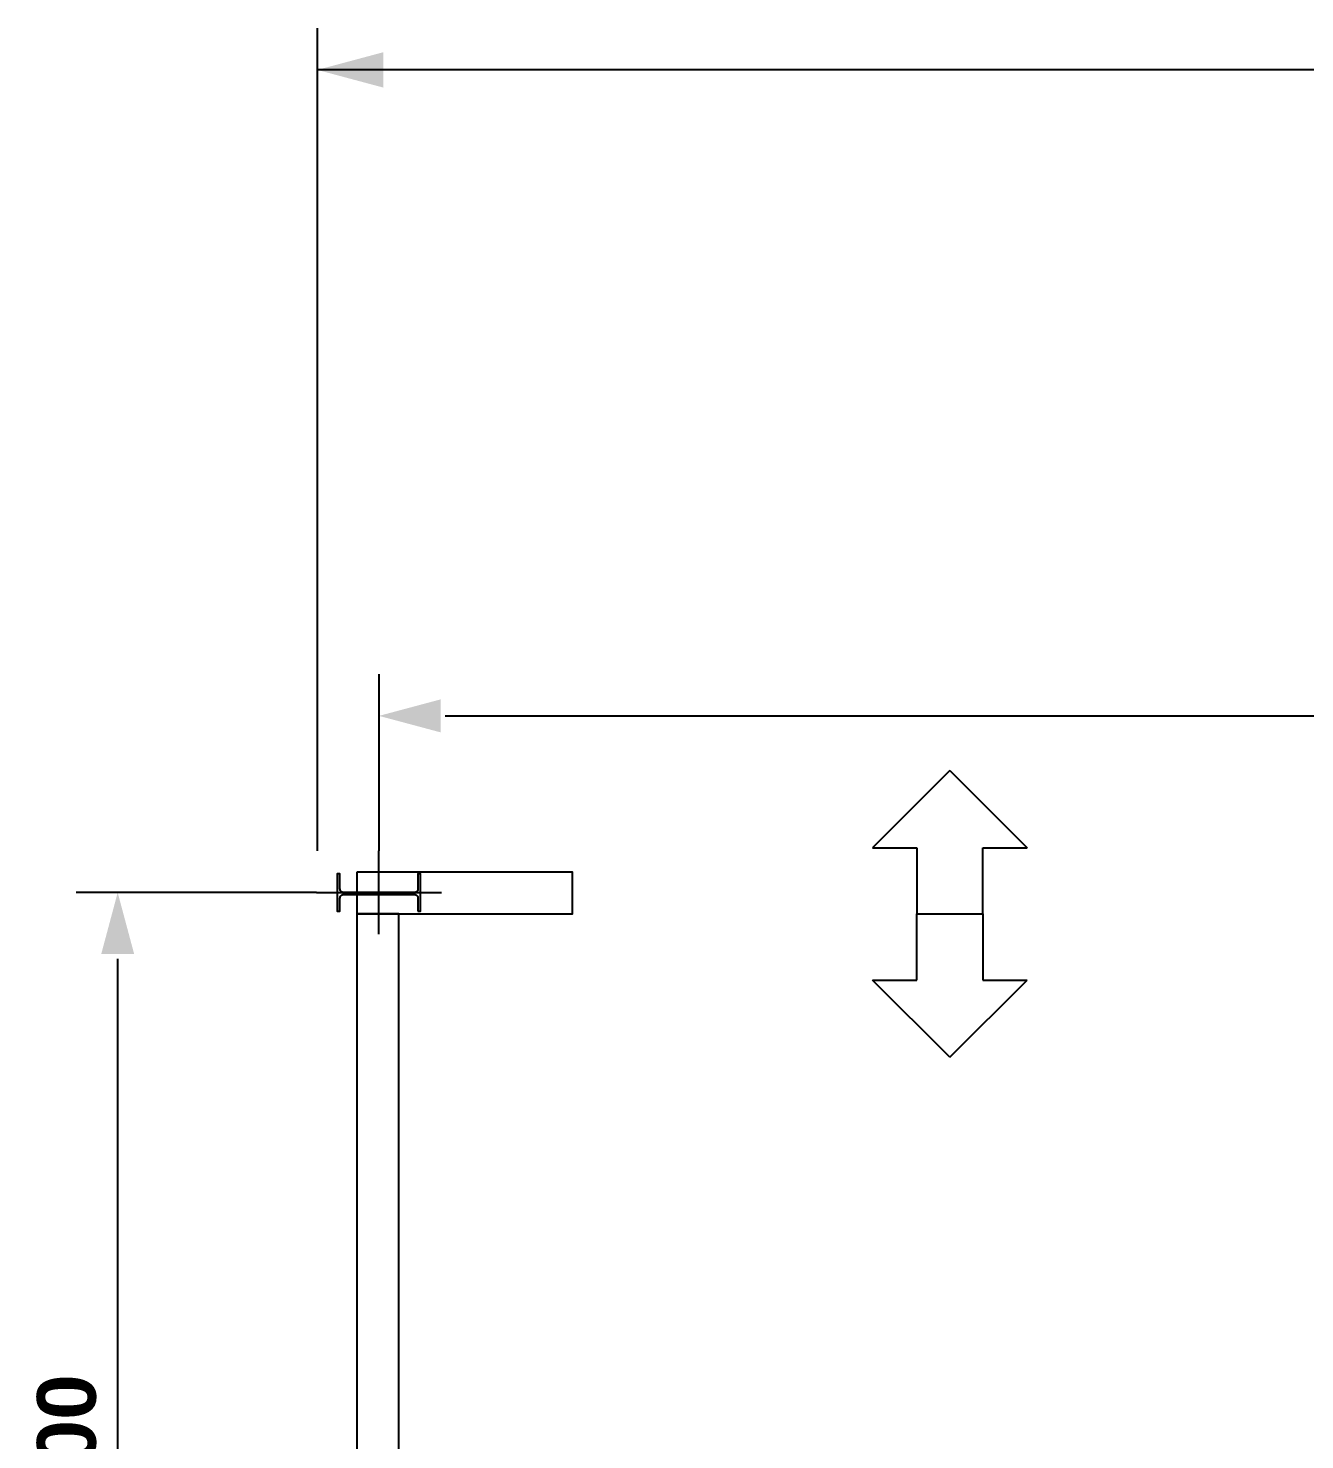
# Model space of a CAD drawing. Extents: x -115306 to 97263, y 46189 to 262006.
# Drawn here: x -37268 to -31142, y 118566 to 125340 of the extents above; entities that cross this region are included whole.
import ezdxf

# ---------------------------------------------------------------- set-up
doc = ezdxf.new("R2010")
doc.units = 0
doc.header["$LTSCALE"] = 508
doc.header["$PDMODE"] = 1
doc.header["$PDSIZE"] = -2
doc.layers.get('0').update_dxf_attribs({"linetype": 'CONTINUOUS'})
doc.layers.get('DEFPOINTS').update_dxf_attribs({"linetype": 'CONTINUOUS'})
doc.layers.add('INSTALACION_NUEVA', color=7, linetype='CONTINUOUS')
doc.styles.add('ARIAL-B', font='arialbd.ttf')
doc.dimstyles.new('ISO', dxfattribs={"dimtxt": 282.222222, "dimasz": 317.5, "dimexe": 200, "dimexo": 0, "dimgap": 1, "dimtad": 1, "dimdec": 1, "dimzin": 15, "dimdsep": 46, "dimtxsty": 'ARIAL-B', "dimblk": 'VW_FILLEDARROW', "dimcen": 0, "dimadec": 0, "dimazin": 0, "dimtfac": 1, "dimtdec": 1, "dimtix": 1, "dimtmove": 0, "dimatfit": 0, "dimldrblk": 'VW_FILLEDARROW', "dimfxl": 1, "dimtolj": 1, "dimtzin": 15, "dimarcsym": 0})

# ---------------------------------------------------------------- blocks, each defined once
blk = doc.blocks.new('VW_FILLEDARROW')
at = {"color": 0}
blk.add_solid([(0, 0), (-0.93, -0.249), (-0.93, 0.249)], dxfattribs=at)
blk = doc.blocks.new('*D3633')
at = {"layer": 'DEFPOINTS', "color": 0, "linetype": 'Continuous'}
for p in [(-14584.3, 122040.2), (-35584.3, 121392.4), (-14584.3, 121392.4)]:
    blk.add_point(p, dxfattribs=at)
at = {"layer": 'INSTALACION_NUEVA', "color": 0, "linetype": 'Continuous', "lineweight": -2}
for p, q in [((-35584.3, 121392.4), (-35584.3, 122240.2)), ((-14584.3, 121392.4), (-14584.3, 122240.2)), ((-35266.8, 122040.2), (-14901.8, 122040.2))]:
    blk.add_line(p, q, dxfattribs=at)
at = {"layer": 'INSTALACION_NUEVA', "color": 0, "linetype": 'Continuous', "lineweight": -2, "xscale": 317.5, "yscale": 317.5, "zscale": 317.5, "rotation": 180}
blk.add_blockref('VW_FILLEDARROW', (-35584.3, 122040.2), dxfattribs=at)
at = {"layer": 'INSTALACION_NUEVA', "color": 0, "linetype": 'Continuous', "lineweight": -2, "xscale": 317.5, "yscale": 317.5, "zscale": 317.5}
blk.add_blockref('VW_FILLEDARROW', (-14584.3, 122040.2), dxfattribs=at)
at = {"layer": 'INSTALACION_NUEVA', "color": 0, "linetype": 'Continuous', "insert": (-25084.3, 122185.3), "char_height": 282.22, "attachment_point": 5, "style": 'ARIAL-B'}
blk.add_mtext('\\A1;21000', dxfattribs=at)
blk = doc.blocks.new('*U3341')
at = {"layer": 'INSTALACION_NUEVA', "color": 4, "linetype": 'Continuous'}
for p, q in [((-22213.6, 33626.5), (-22584.6, 33255.5)), ((-22213.6, 33626.5), (-21843.6, 33255.5)), ((-22584.6, 33255.5), (-22372.6, 33255.5)), ((-22372.6, 33255.5), (-22372.6, 32938.5)), ((-22055.6, 32938.5), (-22055.6, 33255.5)), ((-22055.6, 33255.5), (-21843.6, 33255.5)), ((-22372.6, 32938.5), (-22055.6, 32938.5))]:
    blk.add_line(p, q, dxfattribs=at)
blk = doc.blocks.new('*U3342')
at = {"layer": 'INSTALACION_NUEVA', "color": 4, "linetype": 'Continuous'}
for p, q in [((-22372.6, 32938.5), (-22055.6, 32938.5)), ((-22372.6, 32621.5), (-22372.6, 32938.5)), ((-22055.6, 32938.5), (-22055.6, 32621.5)), ((-22213.6, 32250.5), (-22584.6, 32621.5)), ((-22584.6, 32621.5), (-22372.6, 32621.5)), ((-22213.6, 32250.5), (-21843.6, 32621.5)), ((-22055.6, 32621.5), (-21843.6, 32621.5))]:
    blk.add_line(p, q, dxfattribs=at)
blk = doc.blocks.new('*U3343')
at = {"layer": 'INSTALACION_NUEVA', "color": 4}
for name in ['*U3341', '*U3342']:
    blk.add_blockref(name, (0, 0), dxfattribs=at)
blk = doc.blocks.new('*D3635')
at = {"layer": 'DEFPOINTS', "color": 0, "linetype": 'Continuous'}
for p in [(-36838.3, 121192.4), (-35884.3, 121192.4), (-35884.3, 115692.4)]:
    blk.add_point(p, dxfattribs=at)
at = {"layer": 'INSTALACION_NUEVA', "color": 0, "linetype": 'Continuous', "lineweight": -2}
for p, q in [((-35884.3, 121192.4), (-37038.3, 121192.4)), ((-36838.3, 116009.9), (-36838.3, 120874.9)), ((-35884.3, 115692.4), (-37038.3, 115692.4))]:
    blk.add_line(p, q, dxfattribs=at)
at = {"layer": 'INSTALACION_NUEVA', "color": 0, "linetype": 'Continuous', "lineweight": -2, "xscale": 317.5, "yscale": 317.5, "zscale": 317.5}
for p, rotation in [((-36838.3, 121192.4), 90), ((-36838.3, 115692.4), 270)]:
    blk.add_blockref('VW_FILLEDARROW', p, dxfattribs=dict(at, rotation=rotation))
at = {"layer": 'INSTALACION_NUEVA', "color": 0, "linetype": 'Continuous', "insert": (-37082.4, 118442.4), "char_height": 282.22, "attachment_point": 5, "rotation": 90, "style": 'ARIAL-B'}
blk.add_mtext('\\A1;5500', dxfattribs=at)
blk = doc.blocks.new('*U3335')
at = {"layer": 'INSTALACION_NUEVA', "color": 4, "linetype": 'Continuous'}
for p, q in [((-24953.4, 32841.3), (-24953.4, 33241.3)), ((-25253.4, 33041.3), (-24653.4, 33041.3))]:
    blk.add_line(p, q, dxfattribs=at)
blk = doc.blocks.new('*U3336')
at = {"layer": 'INSTALACION_NUEVA', "color": 1, "linetype": 'Continuous'}
blk.add_lwpolyline([(-24766.2, 32951.3), (-24753.4, 32951.3), (-24753.4, 33032.1), (-24753.4, 33041.3), (-24753.4, 33131.3), (-24766.2, 33131.3), (-24766.2, 33060.2), (-24766.5, 33056.5), (-24767.5, 33053), (-24769, 33049.7), (-24771.1, 33046.8), (-24773.7, 33044.5), (-24776.6, 33042.7), (-24779.7, 33041.7), (-24783, 33041.3), (-24953.4, 33041.3), (-25123.8, 33041.3), (-25127.1, 33041.7), (-25130.2, 33042.7), (-25133.1, 33044.5), (-25135.7, 33046.8), (-25137.8, 33049.7), (-25139.3, 33053), (-25140.3, 33056.5), (-25140.6, 33060.2), (-25140.6, 33131.3), (-25153.4, 33131.3), (-25153.4, 33041.3), (-25153.4, 33032.1), (-25153.4, 32951.3), (-25140.6, 32951.3), (-25140.6, 33013.2), (-25140.3, 33016.9), (-25139.3, 33020.5), (-25137.8, 33023.7), (-25135.7, 33026.6), (-25133.1, 33028.9), (-25130.2, 33030.7), (-25127.1, 33031.8), (-25123.8, 33032.1), (-24953.4, 33032.1), (-24783, 33032.1), (-24779.7, 33031.8), (-24776.6, 33030.7), (-24773.7, 33028.9), (-24771.1, 33026.6), (-24769, 33023.7), (-24767.5, 33020.5), (-24766.5, 33016.9), (-24766.2, 33013.2), (-24766.2, 32951.3)], close=True, dxfattribs=at)
at = {"layer": 'INSTALACION_NUEVA', "color": 4}
blk.add_blockref('*U3335', (0, 0), dxfattribs=at)

msp = doc.modelspace()

# ---------------------------------------------------------------- linework, layer by layer
at = {"layer": 'INSTALACION_NUEVA', "color": 4, "linetype": 'Continuous'}
for p, q in [((-35880.24, 121392.42), (-35880.24, 125340.22)), ((42539.76, 125140.22), (-35880.24, 125140.22))]:
    msp.add_line(p, q, dxfattribs=at)
at = {"layer": 'INSTALACION_NUEVA', "color": 1, "linetype": 'Continuous'}
for p, q in [((-35691.32, 121089.67), (-35691.32, 88651.64)), ((-35489.19, 121089.67), (-35691.32, 121089.67)), ((-35489.19, 88428.55), (-35489.19, 121089.67))]:
    msp.add_line(p, q, dxfattribs=at)
msp.add_lwpolyline([(-35691.32, 121290.67), (-35691.32, 121089.67), (-34656.12, 121089.67), (-34656.12, 121290.67)], close=True, dxfattribs=at)
at = {"layer": 'INSTALACION_NUEVA', "color": 4}
msp.add_solid([(-35880.24, 125140.22), (-35562.74, 125225.29), (-35562.74, 125055.15)], dxfattribs=at)

# ---------------------------------------------------------------- block references
for name in ['*U3343', '*U3336']:
    msp.add_blockref(name, (-10630.95, 88151.12), dxfattribs=at)

# ---------------------------------------------------------------- dimensions: what is measured, and where the dimension line sits
at = {"layer": 'INSTALACION_NUEVA', "color": 4, "linetype": 'Continuous'}
dim = msp.add_linear_dim(base=(-14584.34, 122040.22), p1=(-35584.34, 121392.43), p2=(-14584.34, 121392.43), dimstyle='ISO', override={"dimgap": 1, "dimpost": '<>', "dimtxsty": 'ARIAL-B'}, dxfattribs=at)
dim.commit()
dim.dimension.update_dxf_attribs({"geometry": '*D3633', "text_midpoint": (-25084.34, 122185.32)})
dim = msp.add_linear_dim(base=(-36838.34, 121192.43), p1=(-35884.3, 115692.42), p2=(-35884.34, 121192.43), angle=90, dimstyle='ISO', override={"dimgap": 100, "dimpost": '<>', "dimtxsty": 'ARIAL-B'}, dxfattribs=at)
dim.commit()
dim.dimension.update_dxf_attribs({"geometry": '*D3635', "text_midpoint": (-37082.43, 118442.43)})

doc.saveas('drawing.dxf')
